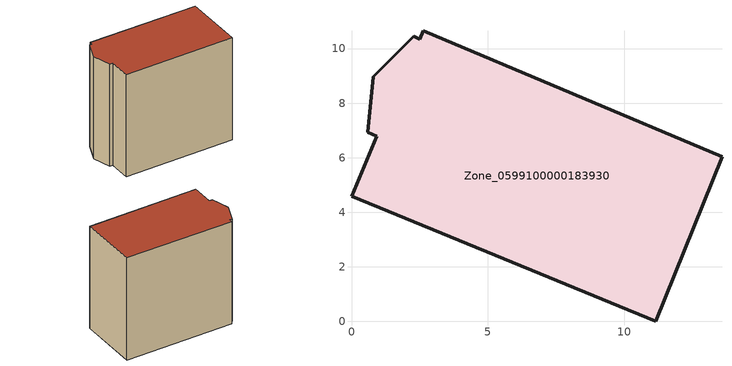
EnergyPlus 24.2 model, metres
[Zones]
Zone_0599100000183930
 floor ground (C_G): 0.92,6.79 0.6,6.94 0.8,8.96 2.28,10.45 2.5,10.35 2.63,10.66 13.58,6.04 11.14,0 0,4.6 z0
 wall outside (C_F): 0.6,6.94 0.92,6.79 0,4.6 11.14,0 13.58,6.04 2.63,10.66 2.5,10.35 2.28,10.45 0.8,8.96 0.6,6.94 z0:11.78
 roof outside (C_R): 0.92,6.79 0,4.6 11.14,0 13.58,6.04 2.63,10.66 2.5,10.35 2.28,10.45 0.8,8.96 0.6,6.94 z11.78
[BUILDING]
Pand.0599100000183930: North Axis=0; Terrain=City; Loads Convergence Tolerance Value=0.04; Temperature Convergence Tolerance Value=0.4; Solar Distribution=FullExterior; Maximum Number of Warmup Days=25; Minimum Number of Warmup Days=1
[Site:Location]
Rotterdam.The.Hague.AP_ZH_NLD Design_Conditions: Latitude=51.96; Longitude=4.45; Time Zone=1; Elevation=-4.5
[SITE:GROUNDTEMPERATURE:BUILDINGSURFACE]
18, 18, 18, 18, 18, 18, 18, 18, 18, 18, 18, 18
[MATERIAL] Thermal Absorptance=0.9; Solar Absorptance=0.7; Visible Absorptance=0.7
Name | Roughness | Thickness | Conductivity | Density | Specific Heat
G.TI.1946 | MediumSmooth | 0.15 | 1 | 540 | 1210
F.TI.1946 | Rough | 0.3 | 0.857143 | 1920 | 840
R.TI.1946 | MediumRough | 0.2 | 0.1 | 1500 | 1000
[CONSTRUCTION]
C_G: G.TI.1946
C_F: F.TI.1946
C_R: R.TI.1946
[ZONE]
Zone_0599100000183930: Type=1; Multiplier=1; Ceiling Height=Autocalculate; Volume=Autocalculate; Floor Area=autocalculate; Part of Total Floor Area=Yes
[ZONEINFILTRATION:DESIGNFLOWRATE]
Infil_Zone_0599100000183930: Zone or ZoneList or Space or SpaceList=Zone_0599100000183930; Schedule=AlwaysOn; Design Flow Rate Calculation Method=Flow/Area; Flow Rate per Floor Area=0.003; Constant Term Coefficient=1; Temperature Term Coefficient=0; Velocity Term Coefficient=0; Velocity Squared Term Coefficient=0
[HVACTEMPLATE:ZONE:IDEALLOADSAIRSYSTEM]
Zone_0599100000183930: Maximum Heating Supply Air Temperature=50; Minimum Cooling Supply Air Temperature=13; Maximum Heating Supply Air Humidity Ratio=0.0156; Minimum Cooling Supply Air Humidity Ratio=0.0077; Heating Limit=NoLimit; Cooling Limit=NoLimit; Dehumidification Control Type=ConstantSensibleHeatRatio; Cooling Sensible Heat Ratio=0.7; Dehumidification Setpoint=60; Humidification Control Type=None; Humidification Setpoint=30; Outdoor Air Method=None; Outdoor Air Flow Rate per Person=0.00944; Outdoor Air Flow Rate per Zone Floor Area=0; Outdoor Air Flow Rate per Zone=0; Demand Controlled Ventilation Type=None; Outdoor Air Economizer Type=NoEconomizer; Heat Recovery Type=None; Sensible Heat Recovery Effectiveness=0.7; Latent Heat Recovery Effectiveness=0.65
[ZONECONTROL:THERMOSTAT]
ThermostatControl_Zone_0599100000183930: Zone or ZoneList=Zone_0599100000183930; Control Type Schedule=DualSetpointControlType; Control 1=Thermostat_Zone_0599100000183930; Temperature Difference Between Cutout And Setpoint=0
[THERMOSTATSETPOINT:DUALSETPOINT]
Thermostat_Zone_0599100000183930: Heating Setpoint Temperature Schedule=HeatingSetpoint_Zone_0599100000183930; Cooling Setpoint Temperature Schedule=CoolingSetpoint_Zone_0599100000183930
[SCHEDULE:COMPACT]
HeatingSetpoint_Zone_0599100000183930: Through: 12/31, For: AllDays, Until: 24:00, 21
CoolingSetpoint_Zone_0599100000183930: Through: 12/31, For: AllDays, Until: 24:00, 24
DualSetpointControlType: Through: 12/31, For: AllDays, Until: 24:00, 4
AlwaysOn: Through: 12/31, For: AllDays, Until: 24:00, 1
